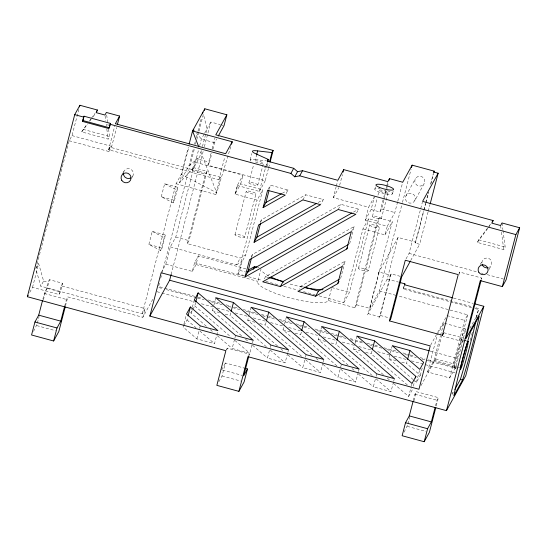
<?xml version="1.0" encoding="UTF-8"?>
<svg xmlns="http://www.w3.org/2000/svg" width="547" height="547" viewBox="0 0 547 547"><rect width="100%" height="100%" fill="white"/><g stroke="black" fill="none" stroke-linecap="round" stroke-linejoin="round"><path stroke-width="0.41" stroke-dasharray="2.73 2.05" d="M451.979 393.649L452.273 392.158M78.836 109.366L72.006 135.608L69.182 140.736L35.849 268.837L40.786 286.177L142.254 313.759L145.078 308.638L61.257 285.849L59.001 294.518L32.533 287.325L29.347 293.103M32.533 287.325L38.68 263.716L43.616 281.049L40.786 286.177M42.892 299.1L44.355 293.479L47.186 288.358L49.442 279.688L62.673 283.291L60.416 291.954L59.001 294.518M33.558 331.379L37.175 323.947M37.394 323.12L39.111 316.515M43.404 300.002L48.027 282.252L49.442 279.688M64.744 305.903L66.413 299.476L67.828 296.918L142.822 317.308L153.331 298.279M65.462 305.999L67.828 296.918M108.6 149.755L110.015 147.191L220.304 177.173L218.889 179.737L108.6 149.755L114.733 126.186M69.182 140.736L108.887 151.526L110.015 147.191M108.887 151.526L111.711 146.405L116.62 127.54M148.866 244.42L152.244 231.415L165.481 235.012L162.097 248.017L160.681 250.581L148.866 244.42L162.097 248.017M161.269 196.742L164.654 183.737L177.891 187.334L174.507 200.339L173.091 202.896L161.269 196.742L174.507 200.339M142.254 313.759L176.086 183.724L181.269 174.329L188.291 147.341M142.822 317.308L145.078 308.638M160.681 250.581L164.066 237.576L165.481 235.012M173.091 202.896L176.476 189.898L177.891 187.334M201.385 150.589L199.703 157.023L194.048 167.273L179.58 182.739L188.783 147.369M179.58 182.739L189.009 165.659L193.501 148.387M194.575 144.278L195.429 140.989M196.284 137.694L197.782 131.936M197.993 131.116L201.419 117.961M159.423 283.196L158.562 286.505L194.759 296.344M160.715 278.238L162.001 273.281M162.22 272.454L194.479 148.463M195.552 144.326L195.983 142.678M196.845 139.369L198.78 131.93M198.999 131.102L203.299 114.569M161.126 272.748L165.837 264.208L170.349 246.868L175.772 237.049L193.816 167.697L207.046 171.293L189.002 240.653L187.354 243.641L240.297 258.034L245.883 254.697L262.751 189.877L240.694 183.881L235.039 194.123L257.097 200.12L262.751 189.877M207.046 171.293L205.398 174.281L192.168 170.685L194.424 162.015L196.305 158.603L209.542 162.199L211.867 153.263M194.048 167.273L198.629 149.659M199.689 145.598L201.378 139.095L204.209 133.974M202.431 146.562L207.04 128.853L203.505 114.576M171.143 274.464L203.306 150.863M204.373 146.74L210.807 122.022L220.147 124.559M187.354 243.641L205.398 174.281M268.44 168.476L265.24 180.777L207.894 165.187L211.094 152.886M212.161 148.784L214.93 138.124M212.927 149.194L214.615 142.692L216.667 138.979M165.837 264.208L192.305 271.408L194.561 262.738L198.335 255.907L245.794 268.809M192.305 271.408L196.079 264.577L198.335 255.907M218.889 179.737L224.81 156.982M176.086 183.724L215.792 194.513L220.304 177.173M183.751 324.597L183.115 327.031L196.879 338.873L214.52 343.673L217.904 330.668M183.963 323.783L186.288 314.84M183.895 325.622L187.006 319.988L187.642 317.554M206.369 326.265L190.896 312.946L192.161 308.07M192.373 307.257L194.281 299.941M192.838 309.424L194.78 305.903L195.628 302.655M196.879 338.873L199.416 329.123M199.628 328.309L200.257 325.868M235.039 194.123L237.295 185.454L242.95 175.211L194.424 162.015M235.511 193.269L237.767 184.599M240.694 183.881L242.95 175.211M250.17 159.861L251.811 153.557M241.562 335.776L212.427 310.703L213.699 305.821M213.911 305.014L215.812 297.698M234.971 234.629L246.246 191.279M248.947 182.732L253.541 165.071M250.882 161.037A9.155 1.894 14.6 0 1 255.401 159.58L256.632 154.849M257.767 185.132A4.581 0.944 14.6 0 0 251.558 182.589A4.581 0.944 14.6 0 0 250.745 184.072A4.581 0.944 14.6 0 0 257.767 185.132L263.408 163.457A4.581 0.944 14.6 0 0 257.199 160.921A4.581 0.944 14.6 0 0 256.379 162.397A4.581 0.944 14.6 0 0 263.408 163.457M244.673 237.268A5.032 1.039 14.6 0 0 237.842 234.472A5.032 1.039 14.6 0 0 236.947 236.099A5.032 1.039 14.6 0 0 244.673 237.268L255.955 193.918A5.032 1.039 14.6 0 0 249.124 191.129A5.032 1.039 14.6 0 0 248.222 192.756A5.032 1.039 14.6 0 0 255.955 193.918M244.488 275.592L237.924 273.808L257.097 200.12M237.295 185.454L259.353 191.45L265.541 167.669M265.753 166.849L266.82 162.746M267.367 162.555L265.931 168.073L264.413 167.382M237.924 273.808L239.805 270.396L242.116 261.528L245.883 254.697M266.334 346.702L230.075 315.496L230.923 312.248M268.659 167.655L269.938 162.739M226.868 349.731L227.285 348.124L249.343 354.121L248.926 355.728M251.743 257.015L252.386 254.533L341.013 204.373L358.661 209.166L355.837 214.294M260.762 222.335L261.404 219.86L305.725 194.773L323.366 199.573L320.542 204.694M269.356 189.31L270.43 185.18L288.078 189.98L285.65 194.37M218.841 381.751L222.034 375.974L225.419 362.969L244.208 368.076M253.199 340.261L249.815 353.266L232.167 348.466L234.704 338.716M234.916 337.902L235.552 335.468M277.507 345.93L247.723 320.296L248.988 315.421M249.2 314.607L251.107 307.291M356.548 304.761L369.779 308.364L392.336 221.672L379.105 218.068L356.548 304.761L354.894 307.749L328.426 300.556A36.622 7.569 14.6 0 1 289.363 297.794A36.622 7.569 14.6 0 1 257.842 281.363L261.015 269.172M301.623 356.295L265.37 325.096L266.211 321.841M287.647 353.109L285.11 362.859L267.462 358.066L269.999 348.309M270.211 347.495L270.847 345.061M312.152 354.962L283.018 329.889L284.283 325.014M284.495 324.2L286.396 316.884M287.859 352.295L288.495 349.861M374.504 196.558L368.616 207.231L333.321 197.638L336.111 186.903M336.33 186.076L337.615 181.125M336.918 365.895L300.659 334.689L301.506 331.434M339.639 185.317L342.436 174.582M322.942 362.702L320.398 372.459L302.758 367.659L305.294 357.909M305.506 357.095L306.135 354.654M348.09 365.116L318.306 339.482L319.578 334.607M319.79 333.793L321.691 326.484M328.426 300.556L331.598 288.365M340.617 278.526L345.13 261.186L300.816 286.266L299.195 289.192M264.31 278.867L265.521 276.673L354.148 226.506L349.642 243.846L348.829 245.309M323.147 361.888L323.783 359.454M319.174 295.9L343.803 302.594L362.976 228.906L368.63 218.663L377.451 221.056L379.105 218.068M397.601 201.911L394.831 212.571L387.29 226.232L365.232 220.236L368.616 207.231M374.825 189.105L375.386 186.937M372.213 375.488L335.954 344.282L336.802 341.034M343.803 302.594L349.458 292.351L368.63 218.663M365.232 220.236L371.119 209.563L374.292 197.371M358.497 268.208L369.772 224.865M372.466 216.311L377.122 198.431M377.97 195.183L379.235 190.308M354.894 307.749L377.451 221.056M371.119 209.563L379.946 211.962L383.57 198.021M383.782 197.2L386.77 185.72M386.982 184.9L387.837 181.618M379.946 211.962L381.594 208.975L383.939 199.956M384.151 199.135L386.285 190.93M386.503 190.117L387.139 187.655M387.358 186.835L388.425 182.732M358.23 372.302L355.694 382.052L338.046 377.252L341.431 364.247M381.293 218.711A4.581 0.944 14.6 0 0 375.085 216.174A4.581 0.944 14.6 0 0 374.264 217.651A4.581 0.944 14.6 0 0 381.293 218.711L388.062 192.701A4.581 0.944 14.6 0 0 381.847 190.165A4.581 0.944 14.6 0 0 381.033 191.641A4.581 0.944 14.6 0 0 388.062 192.701M368.199 270.847A5.032 1.039 14.6 0 0 361.369 268.057A5.032 1.039 14.6 0 0 360.473 269.685A5.032 1.039 14.6 0 0 368.199 270.847L379.474 227.504A5.032 1.039 14.6 0 0 372.651 224.708A5.032 1.039 14.6 0 0 371.748 226.335A5.032 1.039 14.6 0 0 379.474 227.504M392.472 193.905L393.225 191.012M383.385 374.716L353.601 349.082L354.866 344.207M355.078 343.393L356.986 336.077M362.976 228.906L385.033 234.902L387.29 226.232M397.813 201.091L402.722 182.233M358.442 371.488L359.078 369.047M369.779 308.364L379.44 290.86L402.25 203.197M402.469 202.369L411.071 169.29M367.44 314.915L387.235 279.052L398.066 237.446L415.713 242.239L423.884 210.827M378.914 318.033L380.329 315.469L391.153 273.856L400.11 276.297M407.365 384.958L371.249 353.875L372.09 350.627M393.525 381.895L390.989 391.645L373.341 386.852L375.878 377.095M376.09 376.281L376.726 373.847M406.045 258.861L409.06 253.398L422.38 202.205M471.692 307.64L403.283 289.042L404.035 286.149M428.041 212.058L419.652 244.29L415.241 243.094L423.624 210.855M423.843 210.027L425.566 203.416M425.778 202.588L428.363 192.674M430.51 184.407L433.306 173.659M403.283 289.042L404.507 285.295M424.096 210L425.819 203.388M426.038 202.561L428.827 191.819M430.981 183.553L433.559 173.631M413.211 379.604L388.896 358.675L390.161 353.8M390.373 352.986L392.274 345.67M428.253 211.231L429.976 204.619M393.737 381.081L394.373 378.64M413.853 380.151L416.411 382.36L420.301 375.31L406.537 363.475L407.385 360.22M393.744 383.625L408.636 396.445L411.173 386.688M411.385 385.881L412.014 383.44M413.368 386.148L414.64 381.273M416.411 382.36L419.795 369.355M413.258 400.65L414.927 394.23L416.342 391.666L438.4 397.662L436.041 406.742M420.301 375.31L422.414 367.187M404.13 432.123L407.754 424.691M407.966 423.87L409.682 417.258M413.983 400.746L416.342 391.666M427.617 371.96L437.313 334.682L443.726 323.072L465.784 329.068L456.082 366.346L449.675 377.956L427.617 371.96L434.024 360.35L440.349 336.036M440.561 335.229L443.726 323.072M420.999 385.56L435.685 358.948L441.648 336.043M459.001 274.519L459.644 272.057L481.702 278.054L481.278 279.695M435.528 405.847L436.991 400.226L438.4 397.662M449.675 377.956L464.608 320.398L467.671 314.846L397.58 295.79M435.685 358.948L453.333 363.741L456.396 358.196L467.671 314.846M470.174 340.59L471.452 335.673M471.664 334.853L472.519 331.571M476.15 317.629L478.755 308.576L475.459 307.681M476.403 317.595L478.755 308.576M230.779 146.637L216.735 192.811L215.792 194.513M456.054 368.22L453.853 367.618A14.646 0.752 -74.8 0 1 456.219 356.247A14.646 0.752 -74.8 0 1 460.82 340.822L461.606 339.407L466.748 340.808M453.853 367.618L454.632 366.203A14.646 0.752 -74.8 0 0 459.234 350.784A14.646 0.752 -74.8 0 0 461.606 339.407M108.566 129.065L109.557 136.538L108.142 139.095L81.674 131.902L87.076 124.025M36.252 268.105L38.68 263.716M122.48 173.932L124.053 171.081M61.257 285.849L62.673 283.291M131.998 177.522L132.784 176.1M204.612 133.242L210.807 122.022M192.168 170.685L193.816 167.697M207.894 165.187L209.542 162.199M266.69 166.705L268.946 162.609M190.896 312.946L192.448 310.128M259.353 191.45L265.24 180.777M268.003 189.57L270.43 185.18M170.349 246.868L236.523 264.857L240.297 258.034M260.194 222.055L261.404 219.86M251.176 256.728L252.386 254.533M302.894 199.901L305.725 194.773M226.226 350.046L227.285 348.124M221.644 369.799L225.419 362.969M333.321 197.638L338.819 187.676M248.639 355.4L249.343 354.121M338.19 209.494L341.013 204.373M351.324 231.627L354.148 226.506M342.299 266.307L345.13 261.186M406.004 195.723L415.426 178.65M385.033 234.902L392.336 221.672M414.735 200.742A5.032 4.923 28.9 0 0 410.312 193.282A5.032 4.923 28.9 0 0 406.059 200.674A5.032 4.923 28.9 0 0 414.735 200.742L424.164 183.669A5.032 4.923 28.9 0 0 419.74 176.209A5.032 4.923 28.9 0 0 415.488 183.594A5.032 4.923 28.9 0 0 424.164 183.669M378.271 273.302L398.066 237.446M389.737 276.42L391.153 273.856M415.241 243.094L415.713 242.239M410.694 260.516L419.652 244.29M458.94 273.336L459.644 272.057M502.994 230.437L505.189 247.039L503.773 249.603L477.305 242.403L478.721 239.846L490.686 223.894M430.639 345.171L437.169 333.342M437.579 332.603L446.557 316.337M480.252 264.536L482.509 260.44M408.636 396.445L412.52 389.402L411.235 388.288M480.998 279.332L481.702 278.054M488.984 269.555L491.247 265.459M465.784 329.068L459.371 340.678L443.036 336.241M469.887 328.378L476.984 315.523M452.082 394.428L453.265 392.281M89.571 120.702L91.069 118.706M91.568 118.043L95.055 113.386M81.674 131.902L87.657 123.923M89.653 121.27L91.151 119.273M93.14 116.614L95.636 113.291M477.305 242.403L487.774 228.448M488.273 227.784L490.768 224.461M189.009 165.659L199.703 157.023M236.523 264.857L242.116 261.528M282.17 193.323L288.078 189.98M318.197 202.499L323.366 199.573M353.458 212.113L358.661 209.166M255.401 159.58L266.334 160.852M220.926 124.771L223.265 125.407M214.615 142.692L201.378 139.095L196.647 133.201M381.594 208.975L394.831 212.571M83.089 129.338L109.557 136.538M478.721 239.846L505.189 247.039M72.006 135.608L111.711 146.405M409.06 253.398L477.326 271.955M481.442 273.076L483.083 273.521M487.199 274.635L503.65 279.107M387.235 279.052L398.469 282.108M453.531 298.06L473.182 303.4M403.754 288.187L472.157 306.785M474.987 308.535L478.283 309.431M379.44 290.86L396.76 295.565M175.772 237.049L189.002 240.653M446.967 315.598L464.608 320.398M257.548 267.36L259.018 267.763M331.81 287.551L349.458 292.351M265.521 276.673L267.927 277.322M300.816 286.266L303.216 286.922M239.805 270.396L245.466 271.934M248.591 276.714L261.726 280.283M265.828 281.397L279.784 285.192M283.886 286.307L297.835 290.101M303.585 291.66L315.072 294.785M194.561 262.738L245.589 276.604M196.079 264.577L257.842 281.363M380.329 315.469L390.914 318.347M443.856 332.74L464.28 338.292M461.34 339.646L463.541 340.241M464.28 340.446L467.22 341.239M460.82 340.822L463.767 341.622M430.031 351.024L456.396 358.196M434.024 360.35L456.082 366.346M454.632 366.203L456.841 366.805M457.572 367.003L459.781 367.605M198.055 297.24L202.164 298.361M207.928 299.927L220.263 303.277M226.027 304.843L230.964 306.19M234.253 307.079L237.542 307.975M243.299 309.54L255.64 312.898M261.398 314.463L267.982 316.255M268.803 316.474L273.739 317.821M278.676 319.161L290.197 322.292M295.954 323.858L303.359 325.868M304.18 326.094L308.296 327.215M314.874 329L326.395 332.132M331.332 333.472L343.673 336.829M350.251 338.62L361.772 341.752M366.709 343.092L374.114 345.102M374.934 345.328L379.05 346.449M383.987 347.789L396.322 351.147M402.907 352.931L409.491 354.723M410.312 354.948L414.421 356.063M420.185 357.629L425.122 358.976M428.41 359.864L456.383 367.475M454.119 367.386L456.321 367.987M158.917 287.585L163.027 288.7M166.315 289.595L196.756 297.869M197.583 298.094L204.161 299.886M210.745 301.671L222.26 304.802M228.024 306.368L240.359 309.725M246.123 311.291L258.464 314.648M262.574 315.763L274.915 319.12M280.673 320.686L292.194 323.817M298.771 325.609L302.888 326.723M303.708 326.949L309.472 328.515M316.87 330.525L329.212 333.882M334.149 335.222L346.49 338.579M350.606 339.694L362.948 343.051M369.526 344.842L373.642 345.957M374.463 346.183L381.868 348.193M386.804 349.54L398.319 352.671M404.903 354.456L409.019 355.577M409.84 355.803L416.417 357.588M422.181 359.153L455.911 368.322M156.962 291.695L161.078 292.816M161.905 293.035L194.841 301.992M201.433 303.783L212.961 306.915M217.077 308.036L229.432 311.393M235.196 312.959L247.552 316.323M253.316 317.889L265.664 321.246M270.608 322.586L282.956 325.95M288.72 327.516L301.903 331.099M306.019 332.214L317.547 335.352M323.311 336.918L335.66 340.275M342.251 342.066L353.779 345.198M358.723 346.545L371.071 349.902M377.662 351.694L390.011 355.051M394.134 356.172L406.483 359.529M411.426 360.87L424.602 364.452M425.422 364.678L455.07 372.739M212.427 310.703L219.648 312.665M225.261 314.19L230.075 315.496M247.723 320.296L254.943 322.258M259.757 323.564L265.37 325.096M283.018 329.889L290.231 331.851M295.045 333.164L300.659 334.689M318.306 339.482L325.527 341.444M331.14 342.976L335.954 344.282M353.601 349.082L360.015 350.825M365.635 352.35L371.249 353.875M388.896 358.675L396.11 360.637M401.73 362.162L406.537 363.475M43.616 281.049L48.027 282.252M47.186 288.358L60.416 291.954M44.355 293.479L66.413 299.476M414.927 394.23L436.991 400.226M222.465 370.018L242.068 375.351M36.745 325.595L55.534 330.703M222.034 375.974L240.824 381.081M407.324 426.345L426.113 431.453M181.269 174.329L216.735 192.811L199.99 150.008M164.654 183.737L176.476 189.898M152.244 231.415L164.066 237.576M387.269 378.052L389.861 380.281M376.097 378.832L390.989 391.645M351.974 368.459L354.565 370.688M358.449 374.032L373.341 386.852M340.802 369.239L355.694 382.052M316.036 358.306L319.27 361.095M323.154 364.439L338.046 377.252M305.513 359.639L320.398 372.459M280.741 348.712L283.982 351.502M287.866 354.846L302.758 367.659M270.218 350.046L285.11 362.859M245.446 339.119L248.687 341.902M252.57 345.246L267.462 358.066M194.78 305.903L231.039 337.109M234.923 340.453L249.815 353.266M210.239 329.595L212.824 331.817M217.337 335.701L232.167 348.466M187.006 319.988L195.963 327.701M199.805 331.003L214.52 343.673M193.494 129.277L194.547 130.583M502.002 222.971L502.884 229.61M500.587 225.528L501.031 228.851M501.469 232.167L503.773 249.603M106.699 114.952L107.8 123.253M107.909 124.087L108.128 125.748M105.072 115.855L105.728 120.839M106.166 124.155L106.385 125.817M106.822 129.133L108.142 139.095M387.549 190.718A9.155 1.894 14.6 0 1 390.503 194.445A9.155 1.894 14.6 0 1 376.582 190.93A9.155 1.894 14.6 0 1 380.056 188.824M302.012 287.038A36.622 7.569 14.6 0 1 288.173 283.476M268.898 276.003A36.622 7.569 14.6 0 1 261.452 270.457M481.866 262.909A5.032 4.923 28.9 0 1 489.333 258.683A5.032 4.923 28.9 0 1 489.435 267.251M123.56 172.271A5.032 4.923 28.9 0 1 130.87 169.331A5.032 4.923 28.9 0 1 131.998 177.119M378.975 272.023L368.152 313.629L379.618 316.754L390.449 275.141L378.975 272.023"/><path stroke-width="0.82" d="M245.022 368.295L247.476 368.965L244.092 381.97L238.909 391.358L216.851 385.361L225.87 350.682L27.35 296.713L74.72 114.658L79.903 105.27L97.551 110.063L96.135 112.627L104.956 115.027L106.371 112.463L119.608 116.06L117.475 124.265M79.479 106.911L79.903 105.27M82.412 121.393L84.012 116.203L110.48 123.403L109.352 127.738L82.884 120.538L82.412 121.393L108.887 128.586L110.48 123.403M82.884 120.538L84.012 116.203M42.475 300.706L38.714 315.154L34.946 321.985L31.562 334.99L53.62 340.986L58.802 331.591L65.25 306.826M53.62 340.986L57.004 327.981L60.772 321.151L64.532 306.703M189.146 144.066L192.551 130.986L204.804 108.785L226.861 114.781L224.044 125.619L218.308 136.012M193.064 130.918L193.494 129.277M149.844 316.091L161.126 272.748L430.236 345.909L418.954 389.252L149.844 316.091L169.638 280.235L171.143 274.464M202.493 113.844L202.916 112.203M204.373 110.439L204.804 108.785M188.065 315.927L190.39 306.983L217.904 330.668L200.257 325.868L186.5 314.033L190.39 306.983M195.84 301.841L198.164 292.898L253.199 340.261L235.552 335.468L194.281 299.941L198.164 292.898M256.632 154.849L257.658 150.91L271.962 152.572L273.138 150.439L215.785 134.842L226.861 114.781M267.572 161.768L268.187 159.403L256.023 153.864A9.155 1.894 14.6 0 1 257.658 150.91M271.962 152.572L269.705 161.242L267.182 160.948M231.135 311.434L233.46 302.491L215.812 297.698L270.847 345.061L288.495 349.861L233.46 302.491M270.15 161.919L273.138 150.439M245.042 276.994L249.555 259.661L338.19 209.494L355.837 214.294L245.042 276.994L247.873 271.873L251.524 257.835M254.068 242.321L258.581 224.981L302.894 199.901L320.542 204.694L254.068 242.321L256.899 237.2L260.55 223.162M263.093 207.641L267.599 190.301L285.247 195.101L263.093 207.641L265.917 202.52L268.926 190.958M238.909 391.358L247.928 356.685L446.455 410.653L465.777 375.645L483.822 306.293L474.817 303.845M248.721 356.528L243.702 375.796L247.476 368.965M266.423 321.027L268.755 312.091L251.107 307.291L306.135 354.654L323.783 359.454L268.755 312.091M301.718 330.62L304.043 321.684L286.396 316.884L341.431 364.247L359.078 369.047L304.043 321.684M343.078 172.107L343.721 169.625L387.837 181.618L389.491 178.63L402.722 182.233L412.151 165.153L434.209 171.149L433.778 172.804M337.786 283.647L342.299 266.307L297.985 291.387L315.633 296.187L337.786 283.647L339.003 281.452M346.812 248.967L351.324 231.627L262.69 281.794L280.337 286.594L346.812 248.967L347.618 247.504M337.014 340.22L339.338 331.277L321.691 326.484L376.726 373.847L394.373 378.64L339.338 331.277M389.061 180.271L389.491 178.63M411.501 167.635L412.151 165.153M372.302 349.813L374.633 340.877L356.986 336.077L412.014 383.44L415.905 376.398L374.633 340.877M389.498 320.911L405.293 260.228L458.229 274.615L442.441 335.304L389.498 320.911L390.914 318.347L401.744 276.734L410.291 261.254M404.507 285.295L404.883 283.852L400.069 282.546M430.188 203.792L438.147 173.208L433.737 172.004L434.209 171.149M407.597 359.406L409.922 350.47L392.274 345.67L419.795 369.355L423.679 362.312L409.922 350.47M415.481 378.025L415.905 376.398M413.053 401.45L409.293 415.905L405.518 422.728L402.134 435.733L424.198 441.73L429.381 432.342L435.822 407.57M424.198 441.73L427.576 428.725L431.351 421.901L435.111 407.447M446.455 410.653L480.287 280.611L502.344 286.614L506.119 279.784L519.65 227.764L502.002 222.971L500.587 225.528L491.767 223.128L493.182 220.571L422.592 201.378L438.147 173.208M481.059 280.515L465.914 338.737L483.822 306.293M502.344 286.614L515.883 234.595L519.65 227.764M231.518 144.21L232.256 141.776L192.551 130.986L198.752 146.835M454.837 389.423L460.362 379.427L461.661 375.146A47.151 2.427 -74.8 0 0 475.767 321.506M462.564 380.021L463.87 375.748A47.151 2.427 -74.8 0 0 478.604 319.099L479.193 316.118L470.516 331.838L469.217 336.111A47.151 2.427 -74.8 0 0 454.475 392.76L453.887 395.741L462.564 380.021L460.362 379.427M247.675 272.461L249.07 269.698L254.608 266.56L256.81 267.162M253.213 269.329L254.608 266.56M119.608 116.06L115.369 123.745L225.658 153.728L232.256 141.776M27.35 296.713L28.15 295.271M268.187 159.403L267.244 161.112L293.718 168.305L297.561 171.669L302.539 170.705L337.834 180.298L343.721 169.625M110.009 124.251L290.888 173.426L293.718 168.305M290.888 173.426L294.737 176.797L297.561 171.669M294.737 176.797L299.708 175.826L302.539 170.705M280.337 286.594L283.168 281.466L348.165 244.68M315.633 296.187L318.457 291.066L339.14 279.36M404.883 283.852L404.411 284.707L452.711 297.835M442.441 335.304L443.501 333.383M96.552 111.397L97.551 110.063M492.184 221.897L493.182 220.571M265.917 202.52L281.432 193.741M256.899 237.2L316.72 203.334M247.873 271.873L351.967 212.954M74.72 114.658L83.541 117.058M299.708 175.826L515.883 234.595M268.727 277.541L283.168 281.466M304.023 287.141L318.457 291.066M169.638 280.235L429.204 350.798M38.714 315.154L60.772 321.151M409.293 415.905L431.351 421.901M34.946 321.985L57.004 327.981M405.518 422.728L427.576 428.725M323.01 289.732A36.622 7.569 14.6 0 1 305.315 287.708M283.743 282.074A36.622 7.569 14.6 0 1 270.936 277.021M488.232 267.736A5.032 4.923 28.9 0 1 482.057 264.187M130.972 177.898A5.032 4.923 28.9 0 1 123.41 173.549M467.952 341.444L467.439 342.62A14.646 0.752 -74.8 0 0 462.837 358.046A14.646 0.752 -74.8 0 0 460.471 369.416L461.251 368.001A14.646 0.752 -74.8 0 0 465.853 352.583A14.646 0.752 -74.8 0 0 468.218 341.205L467.952 341.444M379.55 187.45A9.155 1.894 14.6 0 0 393.601 189.57A9.155 1.894 14.6 0 0 381.177 184.489A9.155 1.894 14.6 0 0 379.55 187.45M478.796 272.215A5.032 4.923 28.9 0 0 487.473 272.283A5.032 4.923 28.9 0 0 483.049 264.83A5.032 4.923 28.9 0 0 478.796 272.215M121.749 180.298A5.032 4.923 28.9 0 0 130.425 180.366A5.032 4.923 28.9 0 0 126.001 172.914A5.032 4.923 28.9 0 0 121.749 180.298"/></g></svg>
